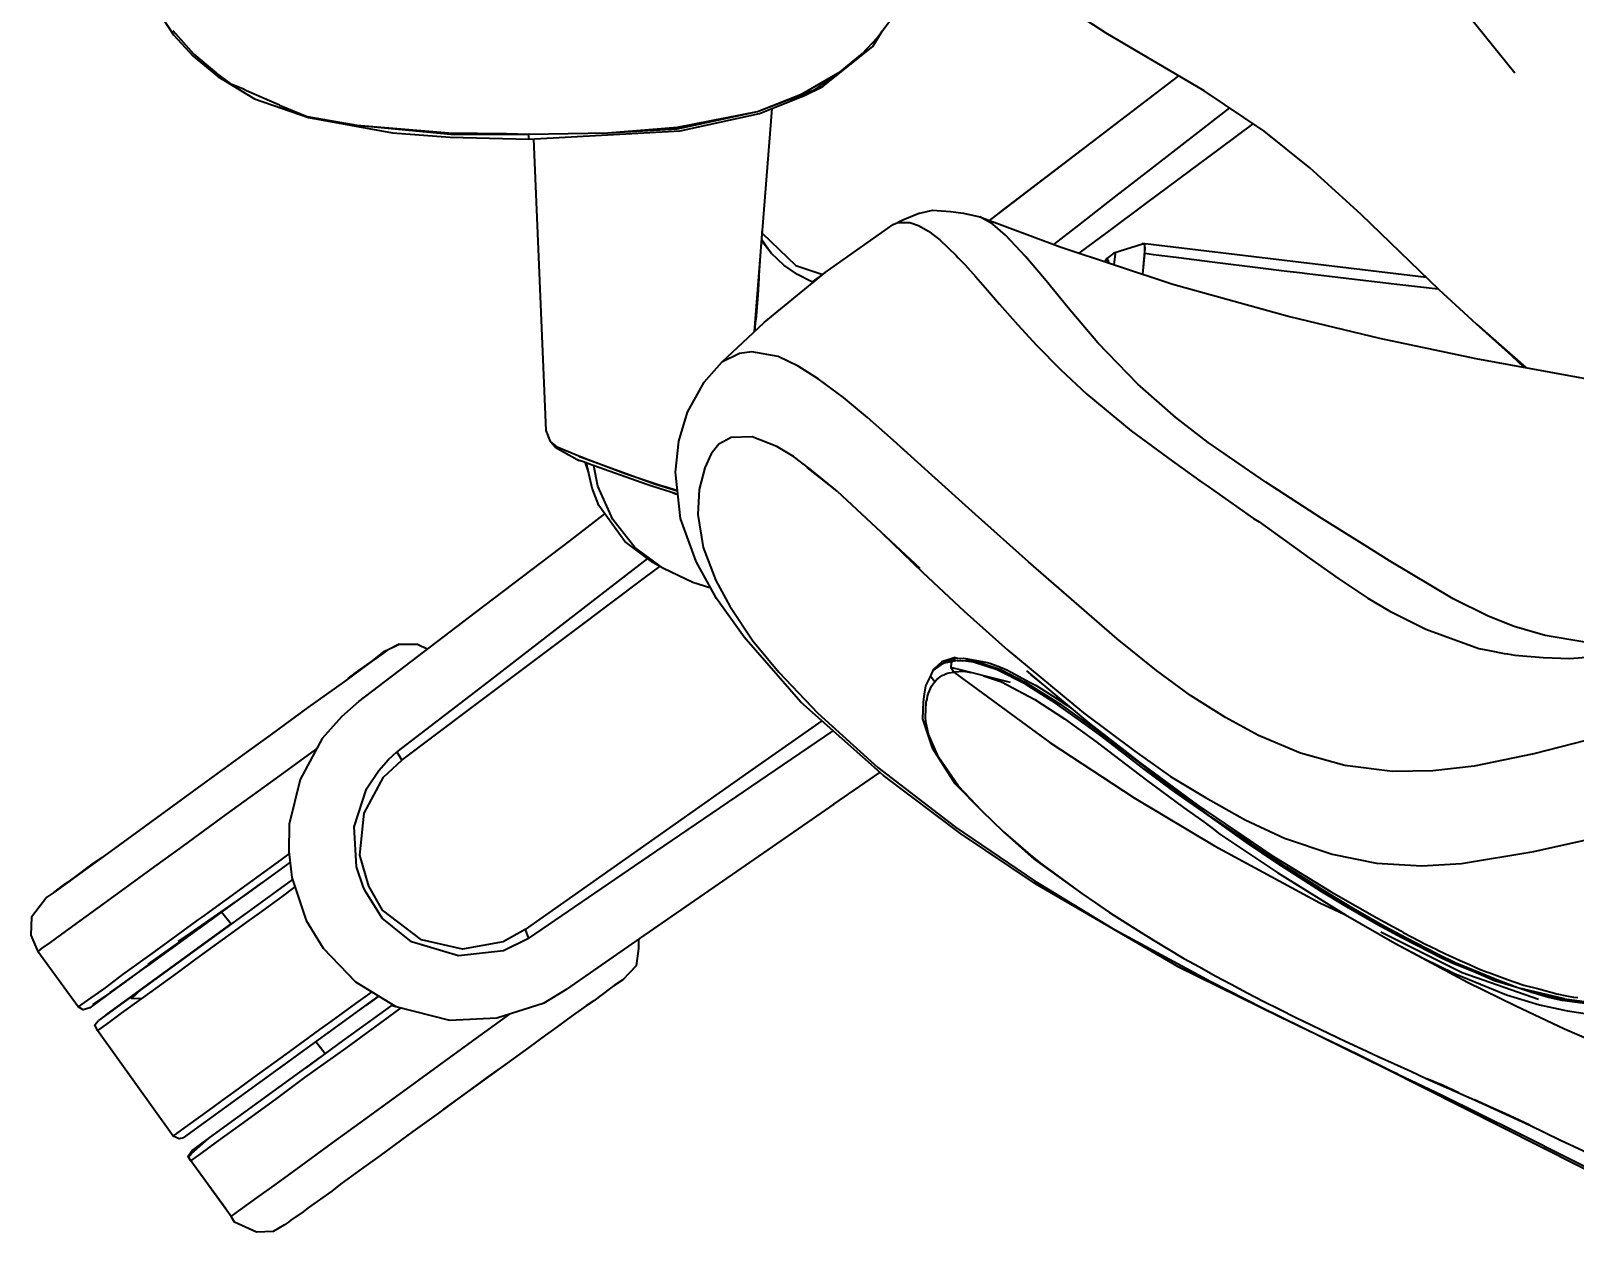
# Model space of a CAD drawing. Header units: inches. Extents: x -351 to 361, y -377 to 372.
# Drawn here: x -351.4 to -147.8, y -251.4 to -90.5 of the extents above; entities that cross this region are included whole.
import ezdxf

# ---------------------------------------------------------------- set-up
doc = ezdxf.new("R2010")
doc.units = ezdxf.units.IN
doc.header["$MEASUREMENT"] = 0
doc.layers.add('Lager 1', color=7, linetype='Continuous')

msp = doc.modelspace()

# ---------------------------------------------------------------- linework, layer by layer
at = {"layer": 'Lager 1', "color": 7, "lineweight": 35}
for points in [[(-160.75, -129.16), (-165.71, -124.65), (-175.96, -114.69), (-182.76, -108.56), (-188.78, -103.71), (-196.68, -98.4), (-209.63, -90.77), (-219.84, -84.1), (-226.39, -78.15), (-232.43, -70.16)], [(-337.8, -79.43), (-337.64, -80.23), (-334.86, -87.59), (-332.62, -91), (-330.04, -93.82), (-326.77, -96.49), (-321.92, -99.47), (-314.82, -101.93), (-303.73, -103.95), (-296.11, -104.5), (-285.77, -104.75)], [(-155.73, -96.07), (-163.46, -86.48), (-168.59, -79.66)], [(-239.8, -91.42), (-237.23, -87.95), (-236.59, -86.44)], [(-332.72, -90.45), (-329.94, -93.54)], [(-249.4, -98.99), (-246.97, -97.84), (-240.4, -92.55), (-239.14, -90.53)], [(-241.74, -93.46), (-239.8, -91.42)], [(-329.94, -93.54), (-326.97, -96.01)], [(-244.68, -95.91), (-241.74, -93.46)], [(-318.64, -100.27), (-322.97, -98.38), (-322.97, -98.38), (-323.49, -98.15), (-324.91, -97.56), (-326.97, -96.01)], [(-255.6, -101.14), (-247.97, -98.24), (-244.68, -95.91)], [(-255.6, -101.14), (-249.69, -98.79), (-244.68, -95.91)], [(-200.05, -96.42), (-223.59, -114.38)], [(-223.59, -114.38), (-210.86, -104.68), (-200.04, -96.43)], [(-285.77, -104.75), (-265.8, -103.67), (-255.33, -101.39), (-249.4, -98.99)], [(-251.34, -99.53), (-249.4, -98.99)], [(-318.64, -100.27), (-314.98, -101.76), (-308.42, -102.9)], [(-275.35, -103.92), (-266.19, -103.42), (-255.6, -101.14)], [(-275.35, -103.92), (-266.16, -103.19), (-255.6, -101.14)], [(-255.98, -130.11), (-253.68, -100.72)], [(-193.33, -100.65), (-203.77, -108.73), (-208.37, -112.3), (-213.26, -116.09), (-216.57, -118.65)], [(-308.42, -102.9), (-295.62, -104.15), (-285.8, -104.1)], [(-308.42, -102.9), (-296.29, -103.92), (-288.72, -104.01), (-285.8, -104.1)], [(-194.55, -105.95), (-190.23, -102.73)], [(-285.82, -104.1), (-285.77, -104.75)], [(-285.8, -104.1), (-275.35, -103.92)], [(-285.15, -104.72), (-283.5, -143.2), (-282.94, -144.64)], [(-209.31, -116.96), (-204.23, -113.17), (-194.55, -105.95)], [(-260.32, -134.19), (-254.73, -128.94), (-246.65, -122.35), (-237.69, -116.02), (-237.07, -115.74)], [(-234.17, -114.54), (-235.67, -115.15), (-236.41, -115.47), (-237.07, -115.74)], [(-237.07, -115.74), (-235.52, -115.76), (-234.35, -116.15), (-233.05, -116.9), (-231.56, -118.03), (-229.39, -120.1), (-229.11, -120.4), (-228.27, -121.3), (-226.81, -122.93), (-225.27, -124.69), (-223.66, -126.53), (-221.27, -129.26), (-218.78, -131.95), (-215.62, -135.14), (-212.14, -138.4), (-206.33, -143.23), (-200.88, -147.25), (-196.94, -150.04), (-196.14, -150.57), (-190.19, -154.77), (-189.45, -155.25), (-182.79, -160.03), (-178.93, -162.75), (-175.08, -165.29), (-172.2, -166.99), (-167.45, -169.37), (-160.44, -171.93), (-159.05, -172.19), (-157.14, -172.58), (-156.67, -172.65), (-155.7, -172.8), (-151.96, -173.14), (-148.45, -173.25), (-141.95, -172.74)], [(-234.17, -114.54), (-232.51, -114.15), (-230.16, -114.32), (-228.42, -114.51), (-226.29, -115)], [(-142.69, -171.18), (-146.75, -171.04), (-151.71, -170.24), (-155.79, -169.01), (-159.23, -167.67), (-163.84, -165.37), (-172.26, -160.39), (-175.45, -158.34), (-181.16, -154.78), (-188.56, -150.01), (-196.15, -144.76), (-200.43, -141.47), (-205.45, -137.08), (-210.7, -131.62), (-214.62, -127.02), (-217.51, -123.45), (-220.2, -120.27), (-222.88, -117.41), (-224.57, -115.98), (-226.29, -115)], [(-226.29, -115), (-215.69, -118.98), (-200.8, -123.89), (-185.42, -128.17), (-173.55, -131), (-160.86, -133.7), (-146.64, -136.28), (-134.71, -138.15), (-122.19, -139.86), (-112.11, -140.97), (-101.67, -142.06), (-87.16, -143.22), (-71.86, -144.15), (-56.82, -144.76)], [(-223.59, -114.38), (-225.02, -115.48)], [(-255.18, -120.14), (-254.93, -116.63)], [(-255.02, -117.98), (-253.77, -119.85)], [(-254.96, -117.16), (-250.52, -121.41), (-246.96, -122.61)], [(-213.15, -119.82), (-209.31, -116.96)], [(-255.57, -125.34), (-255.18, -120.14)], [(-253.77, -119.85), (-255.04, -118.22)], [(-248.24, -123.65), (-248.24, -123.65), (-246.65, -122.35), (-248.4, -123.59), (-248.61, -123.51), (-250.33, -122.6), (-252.12, -121.38), (-253.77, -119.85)], [(-208.6, -119.81), (-209.52, -120.5)], [(-204.78, -122.58), (-204.5, -119.58), (-204.5, -118.67), (-204.82, -118.62), (-208.6, -119.81)], [(-208.57, -121.33), (-208.38, -119.91), (-208.6, -119.81)], [(-204.8, -118.52), (-204.87, -118.64)], [(-204.8, -118.52), (-204.75, -118.6), (-204.82, -118.62)], [(-167.38, -123.03), (-204.8, -118.52)], [(-204.76, -122.59), (-204.49, -119.86)], [(-204.49, -119.86), (-204.46, -119.05), (-204.5, -118.99)], [(-165.82, -124.55), (-171.28, -123.93), (-172.38, -123.8), (-175.72, -123.41), (-176.85, -123.27), (-177.98, -123.14), (-183.12, -122.52), (-184.12, -122.4), (-186.15, -122.16), (-189.25, -121.78), (-195.62, -120.98), (-200.01, -120.43), (-203.36, -120), (-204.49, -119.86)], [(-209.52, -120.5), (-209.8, -120.92)], [(-209.53, -121.01), (-209.33, -120.71)], [(-209.52, -120.5), (-209.33, -120.71)], [(-209.33, -120.71), (-209.36, -121.07)], [(-209.33, -120.71), (-209.31, -121.09)], [(-255.43, -123.08), (-255.57, -125.34)], [(-255.57, -125.34), (-255.83, -128.57)], [(-255.83, -128.57), (-255.61, -125.38)], [(-255.95, -130.09), (-255.83, -128.57)], [(-154.4, -134.87), (-160.75, -129.16)], [(-160.75, -129.16), (-154.27, -134.86), (-154.21, -134.91)], [(-200.26, -213.81), (-218.93, -202.96), (-228.83, -196.31), (-238.99, -188.68), (-249.9, -178.99), (-257.34, -170.42), (-261, -165.32), (-263.68, -160.45), (-265.76, -154.77), (-266.39, -148.67), (-265.98, -144.6), (-264.84, -140.75), (-262.63, -136.8), (-260.32, -134.19)], [(-146.34, -184.08), (-153.21, -185.84), (-161.06, -187.46), (-166.54, -188.07), (-171.83, -188.14), (-178.15, -187.36), (-183.99, -185.72), (-189.52, -183.4), (-193.89, -181.04), (-198.47, -178.13), (-202.97, -174.82), (-208.17, -170.66), (-219.84, -160.52), (-226.83, -154.26), (-232.59, -149.09), (-237.64, -144.51), (-241.08, -141.48), (-244.24, -138.85), (-247.59, -136.35), (-250.21, -134.72), (-252.89, -133.44), (-256.34, -132.8), (-257.97, -133.01), (-260.32, -134.19)], [(-154.47, -134.86), (-156.12, -133.32)], [(-245.09, -151.2), (-248.65, -148.28), (-250.86, -146.61), (-253.06, -145.28), (-256.28, -144), (-259.07, -144.1), (-260.69, -144.99), (-261.7, -146.27), (-262.55, -148.09), (-263.28, -150.96), (-263.48, -154.27), (-262.78, -158.63), (-261.09, -162.95), (-259.26, -166.34), (-256.22, -170.91), (-252.78, -175.06), (-247.63, -180.47), (-239.72, -187.64), (-229.49, -195.51), (-219.05, -202.59), (-208.89, -208.75), (-195.81, -215.86), (-186.65, -220.5)], [(-282.94, -144.64), (-282.26, -145.39)], [(-282.94, -144.64), (-282.02, -145.39)], [(-282.26, -145.39), (-279.4, -147), (-279.14, -147.15)], [(-278.96, -146.7), (-279.17, -146.55), (-282.02, -145.39)], [(-278.74, -146.71), (-278.79, -146.71), (-279.17, -146.55)], [(-277.9, -147.59), (-278.42, -147.37), (-279.13, -147.15)], [(-269.2, -150.25), (-278.96, -146.7)], [(-278.74, -146.71), (-273.03, -148.84), (-267.77, -150.62)], [(-277.9, -148.65), (-278.26, -147.46)], [(-268.01, -161.39), (-269.41, -160.58), (-273.09, -157.82), (-276.52, -153.07), (-277.4, -150.8), (-278.16, -147.5)], [(-270.21, -150.29), (-277.9, -147.59)], [(-268.01, -161.39), (-271.77, -158.61), (-274.66, -154.92), (-276.66, -150.51), (-277.16, -147.85)], [(-249.05, -148.05), (-248.6, -148.33), (-248.56, -148.36)], [(-245.09, -151.2), (-249.05, -148.05)], [(-266.45, -151.5), (-268.43, -150.87), (-269.8, -150.42), (-270.21, -150.29)], [(-266.13, -151.2), (-269.2, -150.25)], [(-267.77, -150.62), (-269.2, -150.25)], [(-266.13, -151.13), (-267.77, -150.62)], [(-266.78, -151.4), (-266.08, -151.64)], [(-245.09, -151.2), (-234.19, -161.34)], [(-308.19, -178.94), (-302.05, -174.28), (-292.78, -167.2), (-280.41, -157.76), (-275.72, -154.18)], [(-239.16, -156.72), (-233.81, -161.9), (-228.33, -167.03), (-222.58, -172.17), (-212.59, -180.41), (-205.82, -185.47), (-201.11, -188.82), (-196.51, -191.6), (-191.29, -194.51), (-186.08, -196.94), (-179.81, -199.07), (-173.95, -200.22), (-167.98, -200.57), (-162.73, -200.27), (-153.22, -198.7), (-145.93, -197.07)], [(-270.09, -160.07), (-277.25, -165.61), (-291.65, -176.74), (-303.16, -185.57)], [(-279.72, -169.55), (-275.1, -166.09), (-270.49, -162.63)], [(-270.49, -162.63), (-268.47, -161.12)], [(-261.75, -163.96), (-264.13, -163.23), (-268.01, -161.39)], [(-288.88, -176.42), (-284.3, -172.99), (-279.72, -169.55)], [(-304.46, -172.19), (-305.2, -172.73), (-306.67, -173.79), (-310.08, -176.27), (-314.9, -179.72), (-319.57, -183.16), (-323.05, -185.63), (-328.34, -189.53), (-334.87, -194.28), (-341.36, -199), (-345.79, -202.21), (-348.28, -204.02), (-349.34, -204.71), (-351.36, -207.37), (-351.43, -209.75), (-350.53, -211.88)], [(-309.56, -175.89), (-308.63, -175.13), (-306.35, -173.56), (-305.88, -173.17), (-304.82, -172.31)], [(-304.82, -172.31), (-302.86, -171.37)], [(-304.46, -172.19), (-304.82, -172.31)], [(-302.86, -171.37), (-304.46, -172.19)], [(-302.86, -171.37), (-300.43, -171.34), (-299.07, -172.01)], [(-232.46, -174.84), (-232.77, -175.53)], [(-229.88, -173.63), (-230.98, -173.87), (-231.4, -174.08), (-232.46, -174.84)], [(-231.27, -173.67), (-232.33, -174.64), (-232.46, -174.84)], [(-232.22, -176.31), (-231.99, -176.07), (-231.5, -175.65), (-231.24, -175.51), (-230.94, -175.34), (-230.66, -175.25), (-230.35, -175.16), (-229.71, -175.04)], [(-229.73, -173.44), (-229.53, -173.14), (-231.27, -173.67)], [(-231.27, -173.67), (-230.64, -173.62), (-229.73, -173.44)], [(-229.88, -173.63), (-230.06, -173.86), (-230.09, -174.45)], [(-230.09, -174.45), (-229.71, -175.04)], [(-222.21, -176.43), (-230.09, -174.45)], [(-229.25, -173.53), (-229.88, -173.63)], [(-229.73, -173.44), (-229.25, -173.53)], [(-227.4, -175.13), (-228.35, -174.96), (-229.71, -175.04)], [(-229.71, -175.04), (-217.06, -184.32), (-205.9, -191.63), (-195.34, -197.96), (-181.43, -205.46), (-178.21, -206.97)], [(-229.53, -173.14), (-229.53, -173.14), (-229.53, -173.14), (-229.53, -173.14), (-229.22, -173.21), (-228.89, -173.23), (-228.8, -173.23), (-228.45, -173.19), (-228.42, -173.19), (-227.91, -173.3)], [(-229.25, -173.53), (-228.54, -173.58)], [(-228.54, -173.58), (-227.66, -173.48), (-226.42, -173.73), (-223.51, -174.72), (-220.28, -176.35), (-215.73, -179.22), (-211.46, -182.31), (-209.93, -183.47), (-207.92, -185), (-200.9, -190.32)], [(-204.59, -187.83), (-208.51, -184.83), (-210.42, -183.37), (-212.35, -181.94), (-216.29, -179.12), (-220.24, -176.63), (-223.98, -174.76), (-227.09, -173.75), (-228.14, -173.62), (-228.54, -173.58)], [(-227.91, -173.3), (-225.76, -173.67), (-225.29, -173.79), (-224.95, -173.88), (-223.54, -174.38), (-222.71, -174.74), (-222.03, -175.11), (-219.74, -176.37), (-218.92, -176.78), (-218.5, -177.03), (-218.16, -177.24), (-216.09, -178.56), (-214.81, -179.41), (-214.16, -179.89), (-214.01, -179.99)], [(-220.11, -174.89), (-211.82, -181.83), (-207.15, -185.44), (-205.11, -187), (-197.61, -192.54), (-187.74, -199.22), (-179.92, -204.02), (-176.78, -205.83)], [(-302.49, -186.66), (-293.43, -179.85), (-288.88, -176.42)], [(-232.78, -175.52), (-233.42, -176.85), (-233.62, -177.97), (-233.74, -178.97), (-233.82, -181.19), (-232.58, -185.02), (-229.55, -189.75), (-226.03, -193.36)], [(-226.03, -193.36), (-229.07, -190.1), (-231.74, -186.28), (-233.05, -183.22), (-233.4, -181.62), (-233.42, -181), (-233.34, -179.03), (-233.23, -178.62), (-233.16, -178.24), (-233.05, -177.81), (-232.64, -176.89), (-232.42, -176.57), (-232.22, -176.31)], [(-232.77, -175.53), (-232.22, -176.31)], [(-225.81, -175.53), (-223.4, -176.34), (-219.01, -178.67), (-215.1, -181.22), (-213.02, -182.72), (-210.99, -184.21), (-207.79, -186.62), (-204.31, -189.28), (-199.42, -192.88), (-196.75, -194.79), (-195.66, -195.57), (-194.6, -196.4), (-186.95, -201.5), (-178.05, -207.07), (-171.53, -210.8)], [(-219.56, -175.41), (-217.72, -176.89)], [(-308.19, -178.94), (-310.48, -180.94), (-313.01, -183.81), (-315.92, -189.2), (-317.35, -195.08), (-317.42, -198.7), (-317.02, -202.15), (-315.13, -207.79), (-312.88, -211.47), (-308.62, -215.88), (-303.29, -219.13), (-296.23, -220.93), (-289.96, -220.65), (-283.73, -218.67), (-280.68, -216.8)], [(-216.19, -178.24), (-215.26, -178.95)], [(-247.11, -181.47), (-256.76, -188.26), (-273, -199.69), (-286.24, -208.98)], [(-285.81, -210.19), (-269.97, -199.36), (-251.13, -186.54), (-245.63, -182.78)], [(-313.73, -185.14), (-313.87, -185.24), (-319.06, -189.01), (-325.7, -193.83), (-331.35, -197.94), (-335.6, -201.03), (-340, -204.23), (-344.18, -207.26), (-346.92, -209.25), (-348.88, -210.68), (-349.97, -211.45), (-350.53, -211.88)], [(-285.81, -210.19), (-289.09, -211.78), (-295.04, -212.46), (-301.22, -210.62), (-305.1, -207.49), (-307.2, -204.13), (-307.58, -203.44), (-308.48, -200.74), (-308.77, -195.44), (-307.17, -190.44), (-305.52, -188.03), (-304.24, -186.56), (-303.16, -185.57)], [(-286.24, -208.98), (-289.16, -210.62), (-294.48, -211.59), (-299.93, -210.37), (-305.07, -206.42), (-306.87, -203.28), (-308.03, -199.17), (-307.48, -193.64), (-304.93, -188.9), (-302.49, -186.66)], [(-303.16, -185.57), (-302.49, -186.66)], [(-245.51, -192.46), (-239.45, -188.27)], [(-195.87, -194.11), (-200.81, -190.65), (-204.59, -187.83)], [(-204.59, -187.83), (-200.9, -190.32)], [(-200.9, -190.32), (-195.87, -194.11)], [(-245.51, -192.46), (-258.35, -201.34), (-271.16, -210.19), (-280.68, -216.8)], [(-226.03, -193.36), (-223.21, -196.07)], [(-161.21, -214.51), (-163.76, -213.53), (-165.4, -212.76), (-166.84, -212.04), (-170.61, -210.1), (-173.38, -208.59), (-178.16, -205.81), (-181.16, -204), (-187.07, -200.22), (-191.12, -197.52), (-195.87, -194.11)], [(-177.05, -206.21), (-180.3, -204.26), (-185.84, -200.75), (-190.43, -197.71), (-195.87, -194.11)], [(-223.21, -196.07), (-219.12, -199.7), (-212.84, -204.22)], [(-223.21, -196.07), (-219.65, -199.12), (-218.1, -200.39), (-212.84, -204.22)], [(-348.35, -204.07), (-346.91, -202.98), (-346.21, -202.52), (-343.17, -200.23), (-341.96, -199.43)], [(-317.39, -199.03), (-318.47, -199.82), (-322.96, -203.04), (-328.87, -207.34), (-329.4, -207.72), (-329.58, -207.85), (-335.18, -211.92), (-339.33, -214.93), (-341.65, -216.69), (-344.41, -218.63), (-345.18, -219.18)], [(-317.26, -200.14), (-318.74, -201.22), (-322.77, -204.14)], [(-316.61, -203.38), (-318.4, -204.71), (-321.33, -206.84), (-322.98, -208.03), (-324.6, -209.21), (-327.77, -211.5), (-329.88, -213.05), (-332.12, -214.68), (-335.76, -217.32), (-336.9, -218.14)], [(-320.99, -202.85), (-327.87, -207.85)], [(-316.94, -202.4), (-319.04, -203.93)], [(-322.77, -204.14), (-331.99, -210.58)], [(-319.04, -203.93), (-323.87, -207.43)], [(-212.84, -204.22), (-211.03, -205.49), (-209.17, -206.73), (-205.35, -209.17), (-203.37, -210.4), (-199.37, -212.79), (-197.29, -213.93), (-195.22, -215.08), (-193.13, -216.21), (-191.02, -217.33), (-188.9, -218.43), (-186.75, -219.51), (-184.59, -220.59), (-178.07, -223.72), (-175.91, -224.72), (-173.74, -225.72), (-171.58, -226.71), (-169.43, -227.68), (-167.3, -228.66)], [(-323.04, -206.83), (-341.48, -220.23)], [(-325.01, -208.27), (-326.28, -206.7)], [(-169.99, -210.15), (-172.9, -208.59), (-177.05, -206.21)], [(-176.78, -205.83), (-173.92, -207.43), (-170.77, -209.18), (-170.44, -209.37), (-169.27, -210), (-167.48, -210.91), (-166.02, -211.63), (-165.96, -211.66), (-164.84, -212.18), (-162.92, -213.07), (-161.71, -213.62), (-160.37, -214.22), (-159.43, -214.56), (-159.15, -214.67), (-156.68, -215.58), (-155.66, -215.94), (-154.53, -216.31), (-152.56, -216.81), (-150.17, -217.48), (-148.91, -217.74), (-147.99, -217.89), (-147.39, -217.96)], [(-324.81, -208.12), (-342.51, -220.98)], [(-341.48, -220.23), (-325.02, -208.25)], [(-327.87, -207.85), (-331.69, -210.63), (-336.22, -213.92)], [(-335.97, -213.54), (-327.87, -207.85)], [(-327.87, -207.85), (-331.99, -210.58)], [(-286.24, -208.98), (-285.81, -210.19)], [(-173.4, -209.29), (-162.64, -214.64), (-152.57, -218.17)], [(-337, -214.43), (-331.69, -210.63)], [(-331.69, -210.63), (-335.97, -213.54)], [(-271.28, -210.28), (-271.28, -211.48), (-271.59, -213.8), (-273.34, -215.64), (-274.48, -216.39), (-275, -216.72), (-277.19, -218.39), (-278.21, -219.04), (-280.17, -220.48), (-282.51, -222.17), (-283.55, -222.92), (-285.75, -224.53), (-289.39, -227.19), (-290.84, -228.19), (-296.29, -232.18), (-297.67, -233.19), (-301.04, -235.63), (-304.22, -237.94), (-305.42, -238.82), (-308.19, -240.83), (-310.61, -242.59), (-311.74, -243.48), (-314.86, -245.67), (-315.51, -246.2), (-317.13, -247.33), (-317.43, -247.56), (-317.97, -247.94), (-319.49, -248.81), (-321.68, -248.92), (-324.55, -247.6), (-324.99, -246.83)], [(-171.53, -210.8), (-167.7, -212.8), (-163.67, -214.78), (-156.82, -217.59), (-152.44, -218.91), (-148.75, -219.73), (-144.98, -220.29)], [(-171.53, -210.8), (-161.96, -215.92), (-155.58, -219.04), (-149.18, -222.08), (-140.12, -226), (-128.22, -230.65), (-123.21, -232.39), (-112.78, -235.79), (-105.82, -237.83), (-95.8, -240.46), (-88.61, -242.16)], [(-163.57, -213.37), (-165.9, -212.25), (-169.99, -210.15)], [(-345.18, -219.18), (-350.53, -211.88)], [(-337.95, -215.12), (-334.21, -212.46)], [(-200.26, -213.81), (-186.65, -220.5)], [(-172.83, -227.33), (-200.26, -213.81)], [(-161.21, -214.51), (-163.57, -213.37)], [(-157.88, -215.72), (-163.57, -213.37)], [(-343.44, -219.17), (-341.77, -217.95), (-340.39, -216.95), (-338.85, -215.83)], [(-340.96, -217.31), (-338.03, -215.24)], [(-339.61, -216.33), (-336.22, -213.92)], [(-157.88, -215.72), (-161.21, -214.51)], [(-155.31, -216.7), (-158.39, -215.77), (-161.21, -214.51)], [(-155.31, -216.7), (-157.88, -215.72)], [(-340.39, -216.95), (-343.32, -218.87)], [(-336.9, -218.14), (-338.15, -218.07), (-336.78, -216.81)], [(-306.48, -217.19), (-308.62, -218.75), (-311.86, -221.1), (-313.34, -222.18), (-314.84, -223.27), (-317.81, -225.42), (-322.08, -228.52), (-324.1, -230), (-325.8, -231.25), (-327.97, -232.8)], [(-305.66, -217.84), (-318.84, -227.42)], [(-305.55, -217.76), (-307.24, -218.99)], [(-153.6, -217.25), (-155.31, -216.7)], [(-149.18, -218.15), (-155.31, -216.7)], [(-153.6, -217.25), (-150.65, -217.85), (-149.18, -218.15)], [(-144.45, -218.99), (-149.48, -218.35), (-151.29, -217.94), (-153.6, -217.25)], [(-343.67, -219.33), (-344.51, -219.6), (-345.18, -219.18)], [(-342.58, -218.54), (-343.67, -219.33)], [(-336.9, -218.14), (-339.51, -220.04), (-341.46, -221.46), (-342.65, -222.32)], [(-336.9, -218.14)], [(-330.31, -239.48), (-328.97, -238.51), (-326.93, -237.03), (-323.66, -234.65), (-319.17, -231.39), (-315.29, -228.51), (-309.86, -224.63), (-304.1, -220.4), (-302.58, -219.31)], [(-315.14, -227.22), (-310.3, -223.69), (-306.99, -221.29), (-303.83, -219), (-303.83, -219), (-303.29, -219.13), (-303.69, -218.9)], [(-149.18, -218.15), (-144.22, -218.79), (-140.28, -218.92)], [(-342.65, -222.32), (-342.97, -221.57), (-342.51, -220.98)], [(-324.99, -246.83), (-324.97, -246.78), (-323.5, -245.73), (-321.62, -244.36), (-319.05, -242.51), (-315.79, -240.15), (-311.63, -237.12), (-307.22, -233.9), (-300.25, -228.84), (-293.62, -224.02), (-288.21, -220.1)], [(-186.65, -220.5), (-176.42, -225.44), (-171.15, -228.06)], [(-332.68, -236.23), (-342.65, -222.32)], [(-331.29, -236.47), (-312.71, -222.97)], [(-312.62, -225.38), (-313.86, -223.8)], [(-330.15, -238.13), (-329.67, -237.78), (-328.01, -236.55), (-326.85, -235.71), (-313.21, -225.81)], [(-290.07, -227.66), (-290.86, -228.24), (-296.99, -232.69)], [(-171.15, -228.06), (-172.83, -227.33)], [(-121.91, -251.4), (-129.42, -248.6), (-142.03, -242.82), (-172.83, -227.33)], [(-171.15, -228.06), (-165.28, -230.82), (-155.45, -235.7), (-140.85, -243.05), (-131.98, -247.24), (-126.13, -249.62), (-122.06, -251.16)], [(-167.3, -228.66), (-161.04, -231.45)], [(-163.1, -230.53), (-165.18, -229.58), (-167.3, -228.66)], [(-161.04, -231.45), (-153.73, -234.79)], [(-153.73, -234.79), (-157.05, -233.25), (-159.02, -232.35), (-161.04, -231.45)], [(-327.97, -232.8), (-330.75, -234.83), (-332.51, -236.11), (-332.68, -236.23)], [(-327.97, -232.8)], [(-331.29, -236.47), (-331.89, -236.6), (-332.68, -236.23)], [(-153.73, -234.79), (-149.71, -236.76)], [(-330.71, -238.93), (-330.15, -238.13)], [(-330.24, -238.52), (-328.01, -236.55)], [(-149.71, -236.76), (-138.96, -241.75), (-135.43, -243.34)], [(-330.31, -239.48), (-330.65, -239.02), (-330.24, -238.52), (-330.71, -238.93)], [(-330.34, -239.5), (-330.71, -238.93)], [(-330.34, -239.5), (-330.31, -239.48)], [(-325.73, -245.81), (-330.34, -239.5)], [(-324.99, -246.83), (-330.31, -239.48)]]:
    msp.add_lwpolyline(points, dxfattribs=at)

doc.saveas('drawing.dxf')
